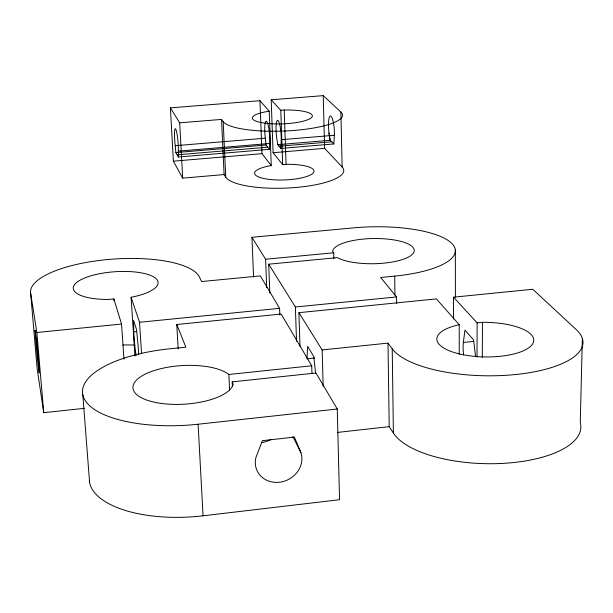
<?xml version="1.0" encoding="UTF-8"?>
<svg xmlns="http://www.w3.org/2000/svg" width="613" height="613" viewBox="0 0 613 613"><rect width="100%" height="100%" fill="white"/><g stroke="black" fill="none" stroke-linecap="round" stroke-linejoin="round"><path stroke-width="0.92" d="M477.014 357.08L477.129 322.867L453.52 297.19L532.781 289.259L576.289 329.633A97.023 34.703 0.9 0 1 516.184 374.466A97.023 34.703 0.9 0 1 392.228 348.843L387.991 343.111L322.154 349.946L298.914 312.661L436.387 298.906L459.237 324.706L459.244 354.207M482.308 357.471L482.462 322.315L477.129 322.867M582.35 338.483L580.273 422.656A95.383 38.703 1.4 0 1 503.15 463.367A95.383 38.703 1.4 0 1 393.393 433.069L389.217 426.656L387.991 343.111M269.421 149.319L269.643 143.465A13.202 2.299 85.4 0 0 268.494 126.569A13.202 2.299 85.4 0 0 265.291 122.631A13.202 2.299 85.4 0 0 265.337 138.178L265.973 145.005L269.421 149.319L178.375 157.02L175.87 152.591L175.226 145.71A13.31 1.578 85.1 0 1 174.736 130.063A13.31 1.578 85.1 0 1 177.057 134.109A13.31 1.578 85.1 0 1 178.352 151.143L178.375 157.02M280.892 148.423L281.229 139.71A13.187 2.391 85.4 0 0 277.858 120.378A13.187 2.391 85.4 0 0 276.632 137.235L277.789 144.691L280.892 148.423L333.824 143.948L334.361 135.258A13.126 2.804 85.5 0 0 330.729 116.041A13.126 2.804 85.5 0 0 329.02 132.86L329.786 139.795L333.824 143.948M463.589 354.935A20.666 5.869 83.3 0 1 463.336 342.46L464.953 330.139L473.596 339.886L475.542 356.544M89.329 480.661A98.969 43.163 -3.6 0 0 203.056 515.809L339.548 499.71L337.257 409.001L315.979 372.988L232.189 381.861L232.411 386.642M337.832 432.387L389.217 426.656M311.948 373.386L311.718 365.769L281.168 314.055L176.774 324.499L185.854 347.165L169.931 348.789A100.77 38.765 -3.4 0 0 83.475 397.147A100.77 38.765 -3.4 0 0 198.106 424.234L337.257 409.001M279.842 315.013L279.597 308.331L260.326 275.888L201.585 281.543L199.44 277.061A85.115 27.485 -4 0 0 106.968 259.613A85.115 27.485 -4 0 0 30.65 293.244L37.171 368.781L43.738 412.679L84.425 408.327M232.189 381.861L233.201 384.098A50.32 19.332 -3.4 0 1 161.679 403.477A50.32 19.332 -3.4 0 1 147.879 372.903A50.32 19.332 -3.4 0 1 228.864 374.482L311.718 365.769M314.584 358L306.96 358.797L307.657 346.383L313.772 356.528L315.626 373.478M463.336 342.46L473.711 341.38M136.132 355.647A19.769 1.64 84.4 0 1 133.764 331.932L136.607 331.648M30.65 293.244L36.857 332.484L121.55 324.055L123.956 359.172M121.55 324.055L113.865 298.937L108.708 299.435A42.519 13.716 -4 0 1 78.594 281.083A42.519 13.716 -4 0 1 147.61 274.379A42.519 13.716 -4 0 1 131.075 297.267L139.534 322.269L279.597 308.331M333.878 258.502L333.733 252.771L332.637 251.338A40.818 12.597 -1 0 1 388.634 239.2A40.818 12.597 -1 0 1 403.829 259.069A40.818 12.597 -1 0 1 337.456 257.636L268.701 264.188L295.389 307.006L396.55 296.937L396.634 303.504M253.583 277.099L251.935 237.285L353.893 227.844A81.705 25.24 -1 0 1 452.815 244.51A81.705 25.24 -1 0 1 394.703 276.103L380.65 277.474L396.55 296.937M251.935 237.285L265.613 259.23L333.733 252.771M182.697 178.145L224.097 174.567L225.745 177.111A59.453 15.578 -2.1 0 0 296.148 187.455A59.453 15.578 -2.1 0 0 342.154 167.004L340.882 112.049L323.235 95.636L271.168 99.804L273.099 152.721L282.67 164.629L286.072 164.33A29.715 7.785 -2.1 0 1 311.496 174.368A29.715 7.785 -2.1 0 1 263.743 178.483A29.715 7.785 -2.1 0 1 271.252 165.61L269.237 111.221L259.943 100.701L170.391 107.865L173.387 161.188L182.697 178.145L179.678 122.822L170.391 107.865M173.387 161.188L261.996 153.664L271.252 165.61M273.099 152.721L324.629 148.346L342.154 167.004M175.226 145.71L265.337 138.178M281.229 139.71L334.361 135.258M178.352 151.143L269.643 143.465M175.87 152.591L265.973 145.005M277.789 144.691L330.254 140.27L329.02 132.86M177.134 154.828L267.712 147.189M279.068 146.231L331.725 141.787M179.678 122.822L221.538 119.412L223.193 121.665L225.745 177.111M271.168 99.804L280.777 110.286L284.217 110.003A30.037 6.889 -2.1 0 1 309.871 118.746A30.037 6.889 -2.1 0 1 261.59 122.661A30.037 6.889 -2.1 0 1 269.237 111.221M292.799 436.41L300.922 452.54A23.769 21.302 -26.1 0 1 279.405 482.239A23.769 21.302 -26.1 0 1 255.866 457.635L262.387 440.678L294.355 437.107L300.922 452.54M36.857 332.484L43.738 412.679M82.816 394.902L89.605 482.523M113.865 298.937L113.995 300.83M131.075 297.267L134.96 355.915M139.534 322.269L141.557 353.548M176.774 324.499L178.168 348.851M198.106 424.234L203.056 515.809M228.864 374.482L229.622 390.581M221.538 119.412L224.097 174.567M259.943 100.701L261.996 153.664M265.613 259.23L266.716 287.635M268.701 264.188L269.797 292.83M284.217 110.003L286.072 164.33M280.777 110.286L282.67 164.629M298.914 312.661L300.01 346.337M295.389 307.006L296.531 341.318M322.154 349.946L323.174 386.297M323.235 95.636L324.629 148.346M133.764 331.932L133.534 320.384L136.553 329.564L138.04 345.188A19.769 1.64 84.4 0 1 138.676 354.82M392.228 348.843L393.393 433.069M394.703 276.103L394.948 295.037M455.344 249.805L455.398 297.167M453.52 297.19L453.551 318.967M340.882 112.049A60.097 13.793 -2.1 0 1 294.301 130.423A60.097 13.793 -2.1 0 1 223.193 121.665M270.908 439.475A22.489 20.352 -26 0 1 261.452 442.571M122.899 345.05A41.876 15.356 -4.3 0 1 134.845 345.15M482.462 322.315A48.45 17.31 0.8 0 1 531.624 345.28A48.45 17.31 0.8 0 1 455.988 353.05A48.45 17.31 0.8 0 1 459.237 324.706M36.527 339.579L35.056 330.146L35.914 341.748A19.953 0.444 84.6 0 0 38.971 371.869A19.953 0.444 84.6 0 0 38.006 355.348L36.527 339.579"/></g></svg>
